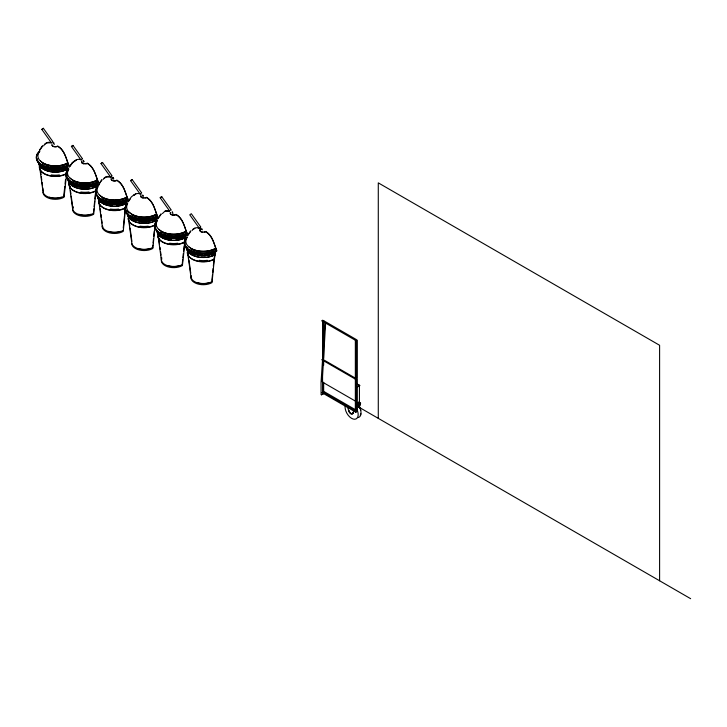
<?xml version="1.0" encoding="UTF-8"?>
<svg xmlns="http://www.w3.org/2000/svg" width="727" height="727" viewBox="0 0 727 727"><rect width="100%" height="100%" fill="white"/><g stroke="black" fill="none" stroke-linecap="round" stroke-linejoin="round"><path stroke-width="1.09" d="M143.41 196.335L142.465 195.799M66.62 170.763L66.766 168.973M96.773 184.04L96.355 186.057M125.726 205.823L125.871 204.033M155.387 222.017L155.796 220.136A16.557 9.56 0 0 1 152.37 221.653M214.638 255.286L214.12 258.576M215.128 252.369L214.71 254.395M66.739 172.39L67.002 169.246A16.512 9.533 0 0 1 39.803 165.765M38.449 162.375A16.875 9.742 0 0 0 48.863 171.372A16.875 9.742 0 0 0 67.257 169.264L67.856 165.084M72.973 207.413A12.368 7.143 0 0 0 78.734 215.437A12.368 7.143 0 0 0 93.656 214.301L95.955 190.919L97.273 184.331A17.475 10.087 0 0 1 78.934 186.675A17.475 10.087 0 0 1 67.502 178.07M125.835 207.604L127.034 199.253M155.505 223.643L156.45 218.491A17.475 10.087 0 0 1 127.207 213.974M185.094 240.728L185.358 237.584A16.512 9.533 0 0 1 157.732 233.303M156.805 230.704A16.875 9.742 0 0 0 167.219 239.71A16.875 9.742 0 0 0 185.612 237.593L186.212 233.422M191.328 275.742A12.368 7.143 0 0 0 197.09 283.766A12.368 7.143 0 0 0 212.011 282.639L214.311 259.248L215.628 252.66A17.475 10.087 0 0 1 197.29 255.004A17.475 10.087 0 0 1 185.858 246.398M112.912 178.17L113.376 177.506L112.594 177.352M64.839 186.257L63.631 196.463M65.066 184.076L65.503 179.705M93.438 213.165L93.883 208.803M94.101 206.622L94.655 201.161M94.873 198.98L95.428 193.518M123.245 228.087L124.462 216.055M124.671 214.02L125.126 209.512M152.834 245.135L152.397 247.716M153.061 242.963L153.506 238.538M153.724 236.42L154.269 230.959M182.204 264.419L182.686 259.621M182.868 257.867L183.313 253.505M183.531 251.315L184.085 245.862M211.902 280.413L212.457 274.951M212.675 272.77L213.12 268.399M213.338 266.218L213.892 260.757M42.957 192.173A12.368 7.143 0 0 0 50.59 198.771A12.368 7.143 0 0 0 64.067 197.217L66.657 173.444A16.03 9.251 0 0 1 47.918 175.107A16.03 9.251 0 0 1 39.54 165.293M102.134 226.342A12.368 7.143 0 0 0 109.768 232.931A12.368 7.143 0 0 0 123.245 231.386L125.435 209.122M131.723 243.427A12.368 7.143 0 0 0 139.357 250.015A12.368 7.143 0 0 0 152.834 248.47L155.133 225.088A15.621 9.015 0 0 1 138.748 227.178A15.621 9.015 0 0 1 128.525 219.49M161.739 258.658A12.368 7.143 0 0 0 167.501 266.691A12.368 7.143 0 0 0 182.422 265.555L185.012 241.773A16.03 9.251 0 0 1 165.665 243.245A16.03 9.251 0 0 1 158.195 232.831M64.812 168.155A17.084 9.86 0 0 0 67.402 166.928L67.575 165.32M185.93 233.658L185.539 235.294M347.551 406.666L348.651 410.737A3.09 1.781 60 0 0 350.759 413.817A3.09 1.781 60 0 0 352.868 413.172L354.113 410.028M352.868 413.172L354.131 410.819M358.92 407.256L360.156 404.103L356.739 406.084M359.356 406.993L360.592 403.094L359.256 402.322A1.236 0.718 0 0 0 359.065 401.458M172.908 213.574L172.735 213.02M53.434 143.246L53.816 142.628M43.638 145.936C44.883 142.547 48.9 141.438 52.044 142.801M103.261 179.396C104.579 176.37 108.423 175.825 111.222 176.97M162.439 213.565L165.274 210.866L169.491 210.93M192.028 230.641C193.509 227.297 198.017 226.96 200.861 228.687M54.371 144.409C53.189 144.01 54.77 143.455 53.416 143.183M172.726 212.738L171.981 212.211L172.544 211.775M202.315 229.823L201.57 229.296M39.612 150.462L42.32 146.536M69.783 166.683L72.391 162.948L74.69 161.221M98.79 184.622L100.535 182.05M128.379 201.706L130.133 199.134M157.968 218.791L161.158 214.201M187.557 235.875L190.747 231.286M39.367 150.216L42.648 145.564M68.956 167.292L72.237 162.648L74.563 160.894M98.545 184.376L101.825 179.733M128.134 201.461L131.414 196.817L133.741 195.063M157.723 218.545L161.003 213.892M187.312 235.63L190.601 230.977M101.017 181.377L101.98 180.032M201.633 229.487L201.933 228.66M83.487 161.912C84.641 160.74 82.851 161.312 83.578 160.331M51.308 142.728L41.821 129.406L43.356 128.306L52.871 141.647L52.262 142.083M80.897 159.813L71.41 146.49L72.945 145.391L82.46 158.731M110.495 176.897L100.998 163.575L102.534 162.475L112.049 175.816L111.44 176.243M140.084 193.982L130.587 180.66L132.123 179.56L141.638 192.9L141.029 193.327M169.673 211.066L160.176 197.744L161.721 196.644L171.227 209.985L170.618 210.412M199.262 228.142L189.765 214.819L191.31 213.72L200.816 227.069L200.207 227.496M82.424 158.759L81.851 159.168M41.857 129.379L43.356 128.306M72.909 145.418L71.41 146.49M101.035 163.548L102.534 162.475M130.624 180.632L132.096 179.578M160.213 197.717L161.721 196.644M45.101 144.137L46.982 142.855L51.09 142.865M74.908 161.076L76.571 159.94M104.279 178.306L106.16 177.024L110.268 177.024M133.868 195.39L135.749 194.109M193.264 229.414L194.927 228.269M74.581 160.885L76.508 159.622L78.916 159.277L81.633 159.885M133.759 195.054L135.685 193.782L138.094 193.446L140.811 194.054M322.779 320.189L321.688 320.816L356.221 340.754L357.32 340.127L357.32 377.985L355.349 379.121M321.688 359.683L356.221 379.621L357.32 378.994L357.32 410.791L355.349 411.927L355.349 340.254L356.439 339.618L323.66 320.689L322.561 321.325L322.561 392.998M355.476 409.728L323.66 391.362L322.561 391.989L355.349 410.919M356.221 401.577L322.125 381.893L325.623 323.088L324.969 323.47L321.034 382.529L321.089 394.425L321.361 394.806L324.287 393.116M324.169 393.334L321.361 394.806M356.221 387.7L359.938 385.555L356.185 383.383M356.548 403.912L359.256 402.322L359.265 403.076M356.221 405.621L360.592 403.094M348.651 410.737L349.087 410.482A3.09 1.781 60 0 0 349.305 411.218M156.623 216.337L157.505 216.846L157.505 216.083C154.706 209.467 153.506 201.288 146.5 197.308A3.408 1.963 0 0 1 142.019 197.471A3.408 1.963 0 0 1 141.138 194.936M185.121 237.311L185.385 237.22A16.557 9.56 0 0 1 182.868 238.411M82.624 161.049L83.096 160.949M165.338 211.194L169.446 211.194M112.876 178.715L113.73 178.96M112.794 178.042L113.648 178.306L113.076 178.787M142.392 195.127L143.237 195.39L142.665 195.872M198.153 228.087L199.916 228.469M83.969 161.767L83.532 161.767M67.647 164.456L68.52 164.965C66.075 158.295 64.485 150.344 57.733 146.327A3.408 1.963 0 0 1 52.035 145.445M156.414 215.71L157.286 216.21C154.842 209.549 153.252 201.588 146.5 197.571A3.408 1.963 0 0 1 144.973 198.08M68.084 164.965L68.738 165.592L68.738 164.838C65.939 158.213 64.739 150.044 57.733 146.054A3.408 1.963 0 0 1 53.616 146.372A3.408 1.963 0 0 1 52.035 144.155M97.672 182.05L98.327 182.677L98.327 181.923C95.528 175.298 94.328 167.128 87.322 163.139A3.408 1.963 0 0 1 83.205 163.448A3.408 1.963 0 0 1 81.624 161.24M186.439 233.294L187.093 233.93L187.093 233.167C184.294 226.551 183.095 218.373 176.088 214.392A3.408 1.963 0 0 1 171.981 214.701A3.408 1.963 0 0 1 170.391 212.493M119.292 202.333A18.511 10.687 0 0 0 127.588 199.571L127.916 199.007C125.117 192.382 123.917 184.213 116.911 180.223A3.408 1.963 0 0 1 112.431 180.396A3.408 1.963 0 0 1 111.549 177.851M200.316 229.096A3.408 1.963 0 0 0 201.197 231.64A3.408 1.963 0 0 0 205.677 231.468C212.684 235.457 213.883 243.636 216.682 250.252L216.682 251.006L216.355 250.57M355.349 378.113L322.561 359.183L323.66 358.547L323.66 320.689M356.848 405.975L690.65 598.694M321.688 392.498L356.221 412.436L356.221 340.754M204.151 232.249A3.408 1.963 0 0 0 205.677 231.74C212.429 235.757 214.02 243.709 216.464 250.379M170.391 212.757A3.408 1.963 0 0 0 171.981 214.974A3.408 1.963 0 0 0 176.088 214.656C182.84 218.673 184.431 226.624 186.875 233.294M85.795 163.92A3.408 1.963 0 0 0 87.322 163.411C94.074 167.428 95.664 175.38 98.109 182.05M117.847 181.078C123.944 185.358 125.298 192.773 127.698 199.125M358.847 403.858L359.738 405.166M158.204 236.866L161.312 259.494M128.47 218.709L131.723 242.409A12.368 7.143 0 0 0 139.357 249.007A12.368 7.143 0 0 0 152.834 247.462M72.546 208.249L69.292 184.54A15.621 9.015 0 0 0 78.934 192.873A15.621 9.015 0 0 0 95.955 190.919M39.849 168.537L42.957 191.165A12.368 7.143 0 0 0 50.59 197.762A12.368 7.143 0 0 0 64.067 196.208M188.229 254.523L188.675 257.831M188.975 260.03L190.765 273.27M158.486 236.33L158.786 238.538M159.086 240.746L159.531 244.054M159.985 247.362L160.276 249.57M160.576 251.778L161.03 255.086M161.321 257.294L161.621 259.494M129.351 222.562L129.797 225.87M130.097 228.078L131.887 241.309M99.608 204.369L99.908 206.577M100.208 208.785L100.653 212.093M100.953 214.301L101.398 217.609M101.698 219.818L102.144 223.125M69.874 186.185L70.174 188.393M70.464 190.601L70.919 193.909M71.219 196.117L72.854 208.249M40.73 172.408L41.03 174.616M41.33 176.825L41.775 180.132M42.075 182.341L42.52 185.649M42.82 187.857L43.266 191.165M659.598 580.764L659.598 345.28L378.285 182.868L378.285 418.352M359.429 385.555L359.429 401.958M323.66 360.692L323.66 365.236M323.66 382.275L323.66 391.362M116.911 180.223L116.911 180.487A3.408 1.963 0 0 1 111.213 179.605M359.065 385.046A1.236 0.718 0 0 1 359.065 386.055M353.313 412.918A3.09 1.781 60 0 1 349.651 411.936M356.657 408.828A9.269 5.353 60 0 1 353.058 419.006A9.269 5.353 60 0 1 345.298 405.175M358.238 405.121A9.269 5.353 60 0 1 357.757 417.607M358.084 404.575A8.342 4.816 60 0 1 360.828 410.301M360.828 413.827A8.342 4.816 60 0 1 360.247 415.135M67.029 168.891A16.557 9.56 0 0 1 64.512 170.073M63.603 170.409A16.557 9.56 0 0 1 57.488 171.608M53.162 171.608A16.557 9.56 0 0 1 47.046 170.409M46.128 170.073A16.557 9.56 0 0 1 38.767 162.13M123.835 200.843A18.666 10.778 0 0 1 105.17 200.843M95.837 191.51A18.666 10.778 0 0 1 96.118 189.638M96.473 188.72A18.666 10.778 0 0 1 97.591 186.957M126.607 197.181A17.121 9.887 0 0 1 99.681 195.127M126.707 199.798A18.511 10.687 0 0 1 124.78 200.652M121.136 201.742A18.511 10.687 0 0 1 119.292 202.088M109.713 202.088A18.511 10.687 0 0 1 107.869 201.742M104.225 200.652A18.511 10.687 0 0 1 102.289 199.798M98.472 197.108A18.511 10.687 0 0 1 96.618 194.527M95.991 191.764A18.511 10.687 0 0 1 96.273 189.901M96.618 188.993A18.511 10.687 0 0 1 97.727 187.239M117.401 202.569A18.511 10.687 0 0 1 111.604 202.569M109.713 202.333A18.511 10.687 0 0 1 96.618 194.781M96.273 193.873A18.511 10.687 0 0 1 96.273 190.156M127.916 199.761A18.975 10.95 0 0 1 105.015 201.497A18.975 10.95 0 0 1 96.173 189.184M96.673 188.266A18.975 10.95 0 0 1 98.072 186.539M127.916 199.007A18.975 10.95 0 0 1 101.989 199.489A18.975 10.95 0 0 1 99.445 184.585M126.825 197.153A17.43 10.06 0 0 1 105.788 198.753A17.43 10.06 0 0 1 97.663 187.439M127.116 197.944A17.839 10.296 0 0 1 101.889 197.944M123.69 204.242A16.557 9.56 0 0 0 126.207 203.051L126.58 201.088A17.084 9.86 0 0 1 123.99 202.315M122.781 204.569A16.557 9.56 0 0 1 116.665 205.768M112.34 205.768A16.557 9.56 0 0 1 106.224 204.569M105.306 204.242A16.557 9.56 0 0 1 97.945 196.299M123.045 202.66A17.084 9.86 0 0 1 118.919 203.642M110.077 203.642A17.084 9.86 0 0 1 105.96 202.66M105.015 202.315A17.084 9.86 0 0 1 102.425 201.088M126.598 201.452A17.103 9.878 0 0 1 97.981 197.026M126.861 201.415A17.475 10.087 0 0 1 97.618 196.89M126.434 203.424A16.875 9.742 0 0 1 108.041 205.541A16.875 9.742 0 0 1 97.627 196.535M126.18 203.415A16.512 9.533 0 0 1 108.187 205.477A16.512 9.533 0 0 1 97.991 196.672M125.071 208.022A16.03 9.251 0 0 1 107.887 209.494A16.03 9.251 0 0 1 98.472 201.061M125.544 208.004A15.621 9.015 0 0 1 108.523 209.958A15.621 9.015 0 0 1 98.881 201.624L102.134 225.334A12.368 7.143 0 0 0 109.768 231.922A12.368 7.143 0 0 0 123.245 230.377M118.583 209.076A15.767 9.106 0 0 1 110.422 209.076M99.272 202.633A15.767 9.106 0 0 1 98.79 201.07M120.528 231.359A12.059 6.961 0 0 1 108.477 231.359M102.852 227.133A12.059 6.961 0 0 1 102.443 225.334M64.658 166.674A18.666 10.778 0 0 1 45.992 166.674M42.13 164.965A18.666 10.778 0 0 1 39.158 162.73M67.429 163.012A17.121 9.887 0 0 1 40.494 160.967M50.536 167.919A18.511 10.687 0 0 1 48.691 167.573M37.441 160.358A18.511 10.687 0 0 1 36.886 158.522M68.411 165.402A18.511 10.687 0 0 1 61.041 168.01M58.224 168.4A18.511 10.687 0 0 1 52.426 168.4M50.536 168.173A18.511 10.687 0 0 1 42.239 165.402M40.639 164.357A18.511 10.687 0 0 1 39.294 163.193M38.549 162.366A18.511 10.687 0 0 1 36.886 158.777M68.738 165.592A18.975 10.95 0 0 1 43.774 166.538A18.975 10.95 0 0 1 38.894 152.37M68.738 164.838A18.975 10.95 0 0 1 43.774 165.783A18.975 10.95 0 0 1 38.894 151.616M67.647 162.993A17.43 10.06 0 0 1 45.328 164.12A17.43 10.06 0 0 1 39.531 151.625M67.938 163.775A17.839 10.296 0 0 1 42.711 163.775M38.095 153.824A17.839 10.296 0 0 1 39.876 151.343M63.867 168.491A17.084 9.86 0 0 1 59.741 169.473M50.899 169.473A17.084 9.86 0 0 1 46.782 168.491M67.42 167.283A17.103 9.878 0 0 1 38.804 162.857M67.684 167.246A17.475 10.087 0 0 1 49.345 169.591A17.475 10.087 0 0 1 37.913 160.985M66.366 173.835A15.621 9.015 0 0 1 49.981 175.934A15.621 9.015 0 0 1 39.758 168.246M59.405 174.907A15.767 9.106 0 0 1 51.244 174.907M61.35 197.19A12.059 6.961 0 0 1 49.3 197.19M94.246 183.758A18.666 10.778 0 0 1 75.581 183.758M68.747 179.814A18.666 10.778 0 0 1 66.248 174.425M66.884 171.636A18.666 10.778 0 0 1 68.747 169.037M97.018 180.096A17.121 9.887 0 0 1 70.083 178.051M97.527 180.859A17.839 10.296 0 0 1 72.3 180.859M67.347 175.361A17.839 10.296 0 0 1 67.075 173.571M67.684 170.909A17.839 10.296 0 0 1 68.747 169.218M97.118 182.713A18.511 10.687 0 0 1 94.165 183.931M89.703 185.003A18.511 10.687 0 0 1 85.877 185.349M82.978 185.303A18.511 10.687 0 0 1 80.124 185.003M75.653 183.931A18.511 10.687 0 0 1 71.828 182.232M71.001 181.723A18.511 10.687 0 0 1 67.52 178.333M67.029 177.443A18.511 10.687 0 0 1 66.402 174.68M67.029 171.917A18.511 10.687 0 0 1 68.138 170.163M97.118 182.968A18.511 10.687 0 0 1 94.165 184.185M93.32 184.449A18.511 10.687 0 0 1 85.877 185.603M82.978 185.558A18.511 10.687 0 0 1 76.508 184.449M75.653 184.185A18.511 10.687 0 0 1 67.52 178.588M67.029 177.697A18.511 10.687 0 0 1 66.402 174.934M67.029 172.163A18.511 10.687 0 0 1 68.138 170.409M98.327 182.677A18.975 10.95 0 0 1 74.027 183.904A18.975 10.95 0 0 1 67.72 170.3M98.327 181.923A18.975 10.95 0 0 1 73.363 182.868A18.975 10.95 0 0 1 68.483 168.7M97.236 180.078A17.43 10.06 0 0 1 76.199 181.668A17.43 10.06 0 0 1 68.074 170.354M84.032 163.92A3.408 1.963 0 0 1 81.506 162.021M95.828 186.394A16.557 9.56 0 0 1 93.192 187.493M80.624 188.447A16.557 9.56 0 0 1 78.58 188.039M76.635 187.493A16.557 9.56 0 0 1 73.209 185.967M70.574 183.995A16.557 9.56 0 0 1 68.92 181.686M68.611 180.878A16.557 9.56 0 0 1 68.356 179.215M96.182 184.449A17.084 9.86 0 0 1 93.456 185.576M89.33 186.557A17.084 9.86 0 0 1 84.914 186.894A16.776 9.687 0 0 0 88.185 186.694M80.488 186.557A17.084 9.86 0 0 0 83.796 186.875A16.776 9.687 0 0 1 81.633 186.694M76.371 185.576A17.084 9.86 0 0 1 73.645 184.449M72.836 184.004A17.084 9.86 0 0 1 68.411 179.587A16.512 9.533 0 0 0 78.598 188.393A16.512 9.533 0 0 0 96.591 186.33M97.009 184.367A17.103 9.878 0 0 1 68.393 179.942M96.845 186.348A16.875 9.742 0 0 1 78.452 188.457A16.875 9.742 0 0 1 68.038 179.46M96.246 190.519A16.03 9.251 0 0 1 77.507 192.192A16.03 9.251 0 0 1 69.129 182.368M88.994 191.992A15.767 9.106 0 0 1 80.833 191.992M69.383 184.776A15.767 9.106 0 0 1 69.147 183.195M87.022 188.72A16.176 9.342 0 0 1 82.796 188.72M93.656 213.293A12.368 7.143 0 0 1 78.734 214.429A12.368 7.143 0 0 1 72.973 206.395M90.939 214.274A12.059 6.961 0 0 1 78.889 214.274M153.424 217.927A18.666 10.778 0 0 1 134.759 217.927M126.062 211.384A18.666 10.778 0 0 1 125.498 209.53M125.498 207.658A18.666 10.778 0 0 1 127.18 204.033M156.196 214.265A17.121 9.887 0 0 1 129.27 212.211M156.705 215.019A17.839 10.296 0 0 1 131.478 215.019M128.643 212.893A17.839 10.296 0 0 1 127.325 211.257M157.177 216.401A18.511 10.687 0 0 1 153.342 218.1M148.881 219.163A18.511 10.687 0 0 1 146.027 219.472M143.128 219.518A18.511 10.687 0 0 1 139.302 219.163M134.831 218.1A18.511 10.687 0 0 1 131.878 216.873M126.207 211.612A18.511 10.687 0 0 1 125.653 209.776M125.653 207.913A18.511 10.687 0 0 1 126.207 206.077M157.177 216.655A18.511 10.687 0 0 1 153.342 218.354M152.497 218.618A18.511 10.687 0 0 1 146.027 219.727M143.128 219.772A18.511 10.687 0 0 1 135.685 218.618M134.831 218.354A18.511 10.687 0 0 1 131.878 217.128M131.005 216.655A18.511 10.687 0 0 1 129.406 215.601M126.207 211.866A18.511 10.687 0 0 1 125.653 210.03M157.505 216.846A18.975 10.95 0 0 1 132.541 217.791A18.975 10.95 0 0 1 127.661 203.624M157.505 216.083A18.975 10.95 0 0 1 132.541 217.028A18.975 10.95 0 0 1 127.661 202.86M156.414 214.238A17.43 10.06 0 0 1 135.376 215.837A17.43 10.06 0 0 1 127.252 204.523M143.21 198.08A3.408 1.963 0 0 1 140.802 196.69M150.425 222.208A16.557 9.56 0 0 1 148.372 222.607M135.813 221.653A16.557 9.56 0 0 1 133.168 220.563M132.387 220.136A16.557 9.56 0 0 1 128.534 216.646M155.36 218.609A17.084 9.86 0 0 1 152.634 219.745M148.508 220.726A17.084 9.86 0 0 1 145.2 221.044A16.776 9.687 0 0 0 147.363 220.854M139.666 220.726A17.084 9.86 0 0 0 144.091 221.063A16.776 9.687 0 0 1 140.811 220.854M135.549 219.745A17.084 9.86 0 0 1 132.823 218.609M132.014 218.173A17.084 9.86 0 0 1 127.588 213.756M156.187 218.536A17.103 9.878 0 0 1 127.57 214.111M156.023 220.508A16.875 9.742 0 0 1 137.63 222.626A16.875 9.742 0 0 1 127.216 213.62M155.769 220.499A16.512 9.533 0 0 1 138.439 222.716A16.512 9.533 0 0 1 127.643 214.583M155.424 224.688A16.03 9.251 0 0 1 137.957 226.697A16.03 9.251 0 0 1 128.061 218.145M148.172 226.161A15.767 9.106 0 0 1 140.011 226.161M146.2 222.88A16.176 9.342 0 0 1 141.983 222.88M150.116 248.443A12.059 6.961 0 0 1 138.066 248.443M183.013 235.012A18.666 10.778 0 0 1 164.347 235.012M160.485 233.294A18.666 10.778 0 0 1 158.877 232.231M155.651 228.469A18.666 10.778 0 0 1 155.651 222.889M156.141 221.989A18.666 10.778 0 0 1 157.514 220.29M185.785 231.34A17.121 9.887 0 0 1 158.859 229.296M186.294 232.104A17.839 10.296 0 0 1 161.067 232.104M156.114 226.615A17.839 10.296 0 0 1 155.842 224.825M180.314 235.902A18.511 10.687 0 0 1 178.469 236.248M160.594 233.485A18.511 10.687 0 0 1 158.995 232.431M186.766 233.74A18.511 10.687 0 0 1 178.469 236.502M176.579 236.738A18.511 10.687 0 0 1 170.781 236.738M167.964 236.348A18.511 10.687 0 0 1 155.805 228.95M187.093 233.93A18.975 10.95 0 0 1 164.92 235.893A18.975 10.95 0 0 1 154.996 224.279M155.351 223.343A18.975 10.95 0 0 1 157.25 220.699M187.093 233.167A18.975 10.95 0 0 1 162.13 234.112A18.975 10.95 0 0 1 157.25 219.945M186.003 231.322A17.43 10.06 0 0 1 164.965 232.922A17.43 10.06 0 0 1 156.85 221.608M181.959 238.738A16.557 9.56 0 0 1 175.843 239.937M171.517 239.937A16.557 9.56 0 0 1 165.402 238.738M164.484 238.411A16.557 9.56 0 0 1 160.122 235.939M158.677 234.503A16.557 9.56 0 0 1 157.686 232.931M182.223 236.82A17.084 9.86 0 0 1 178.097 237.811M169.255 237.811A17.084 9.86 0 0 1 165.138 236.82M164.193 236.484A17.084 9.86 0 0 1 161.603 235.257M160.594 234.621A17.084 9.86 0 0 1 157.623 231.659M185.776 235.621A17.103 9.878 0 0 1 157.159 231.195M186.039 235.575A17.475 10.087 0 0 1 156.796 231.05M184.722 242.164A15.621 9.015 0 0 1 168.337 244.263A15.621 9.015 0 0 1 158.113 236.575M177.761 243.236A15.767 9.106 0 0 1 169.6 243.236M182.422 264.546A12.368 7.143 0 0 1 167.501 265.682A12.368 7.143 0 0 1 161.739 257.649M179.705 265.528A12.059 6.961 0 0 1 167.655 265.528M212.602 252.087A18.666 10.778 0 0 1 193.936 252.087M187.103 248.143A18.666 10.778 0 0 1 185.73 246.444M184.885 244.635A18.666 10.778 0 0 1 184.885 240.882M185.24 239.974A18.666 10.778 0 0 1 187.103 237.375M215.374 248.425A17.121 9.887 0 0 1 188.447 246.38M215.474 251.042A18.511 10.687 0 0 1 212.52 252.269M208.058 253.332A18.511 10.687 0 0 1 204.232 253.687M201.334 253.641A18.511 10.687 0 0 1 198.48 253.332M194.018 252.269A18.511 10.687 0 0 1 190.183 250.57M189.356 250.061A18.511 10.687 0 0 1 187.875 248.943M187.239 248.352A18.511 10.687 0 0 1 185.394 245.781M185.394 240.246A18.511 10.687 0 0 1 186.494 238.492M215.474 251.297A18.511 10.687 0 0 1 212.52 252.514M211.675 252.787A18.511 10.687 0 0 1 204.232 253.932M201.334 253.896A18.511 10.687 0 0 1 194.863 252.787M194.018 252.514A18.511 10.687 0 0 1 187.875 249.197M187.239 248.607A18.511 10.687 0 0 1 185.394 246.026M185.394 240.501A18.511 10.687 0 0 1 186.494 238.747M216.682 251.006A18.975 10.95 0 0 1 191.719 251.951A18.975 10.95 0 0 1 186.839 237.784M216.682 250.252A18.975 10.95 0 0 1 191.719 251.197A18.975 10.95 0 0 1 186.839 237.029M215.592 248.407A17.43 10.06 0 0 1 194.554 250.006A17.43 10.06 0 0 1 186.439 238.683M202.388 232.249A3.408 1.963 0 0 1 199.98 230.859M199.861 230.35A3.408 1.963 0 0 1 199.98 229.841M215.883 249.188A17.839 10.296 0 0 1 190.656 249.188M186.039 239.238A17.839 10.296 0 0 1 187.103 237.556M214.183 254.732A16.557 9.56 0 0 1 211.548 255.822M194.99 255.822A16.557 9.56 0 0 1 191.565 254.305M187.275 250.015A16.557 9.56 0 0 1 186.712 247.543M214.538 252.778A17.084 9.86 0 0 1 211.811 253.905M210.83 254.214A17.084 9.86 0 0 1 208.758 254.704M207.686 254.895A17.084 9.86 0 0 1 204.378 255.204A16.776 9.687 0 0 0 206.55 255.023M197.78 254.704A17.084 9.86 0 0 1 195.708 254.214M194.727 253.905A17.084 9.86 0 0 1 192.001 252.778M191.192 252.342A17.084 9.86 0 0 1 186.766 247.916A16.512 9.533 0 0 0 187.012 249.579M215.365 252.705A17.103 9.878 0 0 1 197.417 254.995A17.103 9.878 0 0 1 186.23 246.58M215.201 254.677A16.875 9.742 0 0 1 196.808 256.785A16.875 9.742 0 0 1 186.394 247.789M214.947 254.659A16.512 9.533 0 0 1 188.965 252.687M188.302 251.951A16.512 9.533 0 0 1 187.321 250.388M214.601 258.857A16.03 9.251 0 0 1 197.135 260.866A16.03 9.251 0 0 1 187.239 252.314M214.311 259.248A15.621 9.015 0 0 1 197.29 261.202A15.621 9.015 0 0 1 187.648 252.869L190.901 276.578A12.368 7.143 0 0 0 198.535 283.176A12.368 7.143 0 0 0 212.011 281.631M207.349 260.321A15.767 9.106 0 0 1 199.189 260.321M187.739 253.114A15.767 9.106 0 0 1 187.502 251.533M205.377 257.049A16.176 9.342 0 0 1 201.161 257.049M209.294 282.603A12.059 6.961 0 0 1 197.244 282.603M191.628 278.377A12.059 6.961 0 0 1 191.21 276.578M198.844 254.895A17.084 9.86 0 0 0 202.161 255.204A16.776 9.687 0 0 1 198.925 254.877"/></g></svg>
